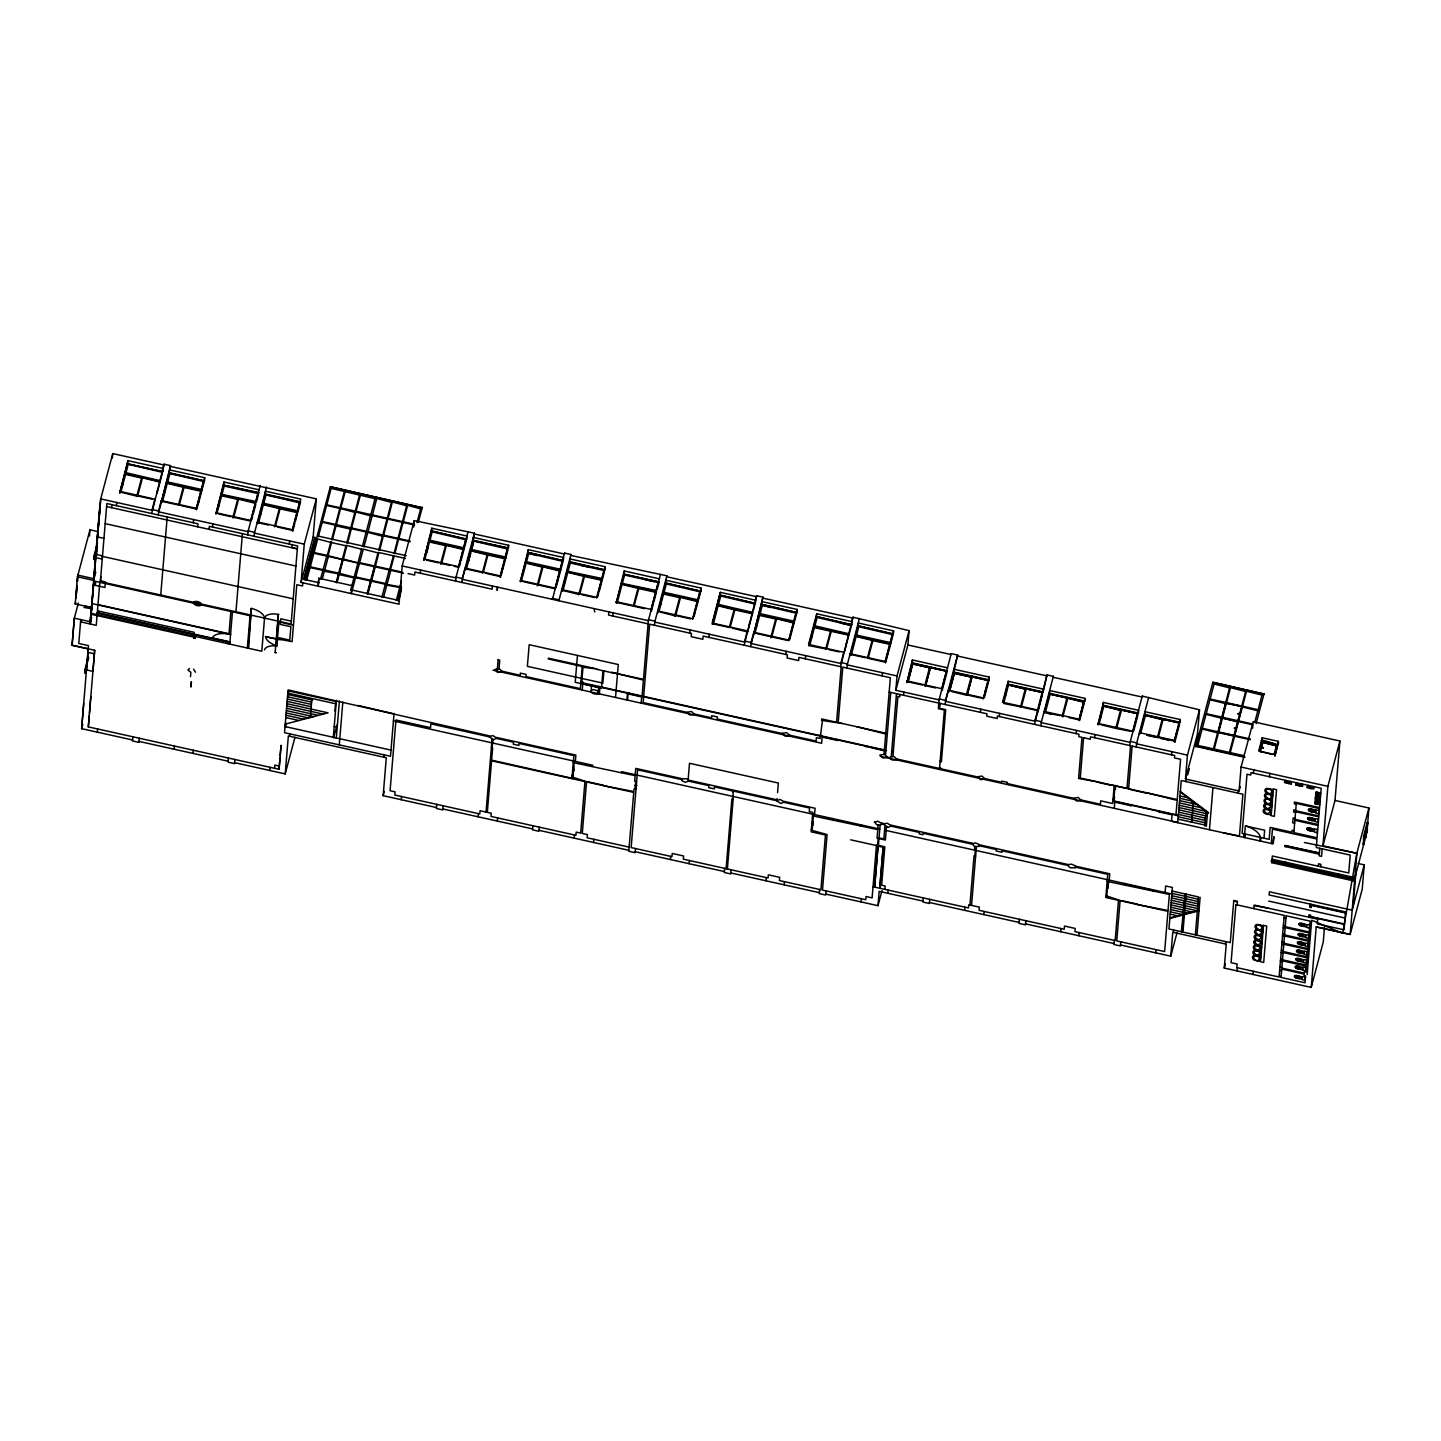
<?xml version="1.0" encoding="UTF-8"?>
<svg xmlns="http://www.w3.org/2000/svg" width="1441" height="1441" viewBox="0 0 1441 1441"><rect width="100%" height="100%" fill="white"/><g stroke="black" fill="none" stroke-linecap="round" stroke-linejoin="round"><path stroke-width="1.5" d="M1365.87 835.312L1365.51 837.095L1366.302 830.791L1366.05 833.655M1365.87 834.087L1366.23 831.295L1365.636 837.725L1367.221 822.577L1367.347 830.718L1354.882 877.587L1272.097 859.196M1366.284 831.097L1365.924 832.52L1366.392 831.115M1365.906 832.34L1366.41 831.241M1365.546 836.627L1365.888 835.456M635.337 789.074L635.805 781.472L635.175 789.038M892.952 755.913L897.887 696.417L899.706 696.832L899.905 694.436M77.904 575.139L77.4 581.389L77.904 575.139L94.025 578.724M80.75 619.612L78.769 643.497L88.441 645.64L81.651 728.66L132.572 739.99M89.45 536.07L89.972 529.82L98.024 531.603M84.046 607.454L91.9 608.804M85.217 606.247L91.377 607.201M86.226 673.109L84.659 672.767L84.929 669.579L88.369 656.628M90.062 623.178L100.348 503.125M95.322 585.334L95.574 582.308L93.773 581.894M97.069 615.595L96.259 625.34L80.57 621.846M97.141 614.641L99.825 582.326M279.986 758.146L279.05 769.296L88.315 726.894L90.837 696.525M97.538 615.703L97.934 610.93L194.175 632.311L193.688 638.147L194.967 638.435L195.057 637.39L91.143 614.28M111.714 507.7L111.966 504.674M97.34 732.154L97.61 728.966M116.451 505.665L116.721 502.477M127.583 463.84L127.853 460.652L163.067 468.469L162.815 471.657L127.583 463.84L162.815 471.657M132.842 736.801L132.5 740.944L138.894 742.367L139.237 738.224M151.683 513.5L164.076 464.2L170.47 465.623L169.209 473.08L202.37 480.465M158.078 514.923L170.47 465.623M163.067 468.469L164.076 464.2M160.726 595.043L167.21 516.941M174.199 749.23L174.469 746.06M193.31 522.759L193.58 519.571M197.705 526.812L197.957 523.785L106.85 503.521L100.366 581.624L291.1 624.025L297.585 545.941L209.323 526.307L209.071 529.333M169.48 469.892L204.712 477.728L204.442 480.916L169.245 472.684L161.428 502.369L161.32 500.585L196.552 508.403L196.678 509.808M190.5 676.676L190.86 672.317L187.888 670.011L189.564 668.498M192.95 753.409L193.202 750.239M212.529 527.028L212.8 523.84M258.894 493.02L223.661 485.185L223.931 481.996L259.146 489.832M212.313 638.237L212.331 637.967A18.085 8.682 14.9 0 1 227.012 633.77L230.164 634.418M228.164 643.767L228.344 641.533L212.331 637.967M228.975 634.076L230.848 611.452L93.845 580.993L90.315 624.007L100.708 498.91L112.758 453.591L164.004 464.993M229.767 644.127L232.451 611.795L250.86 615.901M235.946 611.777L242.43 533.674M228.435 758.074L228.092 762.181L234.505 763.622L234.847 759.497M247.762 534.863L248.086 530.864L254.499 532.287L254.156 536.286M500.621 577.373L500.477 575.968L465.245 568.15L465.353 569.934L473.17 540.249L508.403 548.084L473.134 540.645L474.395 533.188L414.269 520.615L402.201 565.935L399.031 604.193L301.079 582.416L313.147 537.097L316.318 498.856L170.398 466.416M297.927 512.041L300.557 501.882L265.324 494.047L257.507 523.731L257.399 521.93L292.631 529.766L292.757 531.171L294.847 523.353M247.384 648.036L250.122 614.929M248.014 648.18L251.328 608.372L248.591 648.306M300.521 502.279L265.288 494.443L265.558 491.255L300.791 499.09L292.631 529.766M251.328 608.372L253.058 608.841A14.788 7.097 14.9 0 1 264.532 618.117L261.794 651.242L91.215 613.326M264.532 649.891L264.712 649.333A14.788 7.097 14.9 0 1 274.997 645.856L276.906 646.054L278.942 621.323M302.808 582.812L302.556 586.001L296.81 584.722L292.091 641.623L265.558 636.724L279.014 639.714L279.176 637.769L289.767 640.128L290.884 626.745L280.293 624.385L280.743 618.801L291.352 621.161M276.258 645.982L278.311 614.37L275.141 652.539L276.348 652.809L275.159 652.251M269.809 770.485L270.061 767.332M289.389 544.104L289.659 540.915M292.271 544.752L292.037 547.544L297.35 548.715M274.547 768.305L274.817 765.117L279.32 766.108M279.068 769.296L281.049 745.231L280.184 755.606M285.642 727.165L285.984 723.076L285.048 726.57L391.015 750.113M288.254 695.589L288.65 690.96L336.329 701.569L336.131 703.874L288.452 693.265M234.577 762.649L285.21 773.907L288.344 735.973L386.296 757.75L383.162 795.684L436.497 807.554M301.079 582.416L304.249 544.176L316.318 498.856M289.605 736.261L289.803 733.865M310.013 568.078L313.868 553.236L403.534 573.158M304.105 579.606L314.678 539.871L314.877 537.493L313.147 537.097M314.012 553.092L317.668 538.934L330.836 542.428M315.957 540.969L314.678 539.871M318.371 536.7L326.567 505.467L339.788 508.403L335.285 525.695M322.082 522.759L322.298 521.516L335.519 524.452M318.839 578.255L318.173 586.217L318.839 578.255L351.91 585.604L352.18 590.09L398.22 600.321L401.553 587.766M326.711 505.341L331.124 488.391L375.11 498.73M310.409 716.447L311.796 699.804M322.82 570.924L323.054 569.681L310.247 566.835M330.295 486.734L422.321 507.754L330.295 486.734L305.456 580.075M324.423 571.284L338.491 573.842L336.203 582.416M324.603 570.582L328.224 557.001M326.621 556.64L320.586 578.94M327.035 556.73L327.269 555.469L314.048 552.533M327.827 556.91L328.062 555.65L342.436 559.414M331.574 539.636L335.339 525.136L322.118 522.2M331.628 542.609L346.038 545.815M332.367 539.817L340.58 508.583L354.954 512.348M336.077 525.875L350.505 529.081M339.734 508.961L344.273 491.885M340.544 509.141L345.083 492.065M338.437 574.401L342.238 560.117M339.247 574.581L354.054 577.877M339.428 573.878L343.084 559.72M342.634 560.189L336.564 582.65M343.048 560.279L346.885 545.437L361.655 549.291M346.795 543.023L350.541 528.523M347.587 543.203L351.352 528.703L366.158 531.999L362.393 546.499M334.906 711.007L335.411 705.045M333.285 737.558L336.383 700.38M350.685 528.379L354.99 511.789M351.298 529.261L355.801 511.969L370.553 515.824M355.134 511.645L359.493 495.272M355.747 512.528L360.286 495.452M351.91 585.604L351.262 593.566L363.312 549.093L378.064 552.93M339.283 744.871L342.832 702.073M354.234 577.175L339.464 573.32M355.657 578.219L355.891 576.976L370.697 580.273L374.318 566.673M358.034 562.891L343.282 559.036M359.457 563.935L359.692 562.674L374.498 565.971L378.118 552.371M363.997 546.86L367.761 532.359L382.531 536.196M366.104 532.558L370.607 515.266M367.887 532.215L372.21 515.626L387.017 518.904L382.712 535.512M370.751 515.121L375.146 498.172M372.156 516.184L376.749 498.532L391.52 502.387M358.034 705.46L394.023 713.853M370.463 581.516L370.697 580.273M371.274 581.696L375.074 567.412M374.264 567.232L374.498 565.971M374.66 567.322L367.473 593.944M375.254 566.709L378.911 552.551L405.461 558.46M378.821 550.138L382.567 535.638M379.613 550.318L383.378 535.818L397.788 539.024L394.023 553.524M383.504 535.674L387.827 519.084L402.237 522.29L397.734 539.582M386.981 519.462L391.574 501.828M387.953 518.958L392.366 502.008L406.74 505.773M385.269 584.812L389.088 570.528M386.872 585.172L399.733 587.46L396.311 600.303M387.071 584.47L399.914 586.757L401.463 580.939M389.484 570.618L389.718 569.357L375.308 566.151M390.277 570.78L390.511 569.537L401.841 572.041M390.673 570.87L383.504 597.457M393.285 556.316L389.52 570.06M394.077 556.496L390.331 570.222M394.834 553.704L398.581 539.204L409.91 541.726M398.545 539.763L403.03 522.471L414.36 524.992M402.183 522.849L406.776 505.215M402.994 523.029L407.587 505.395L420.736 508.889M384.081 757.264L384.279 754.868M399.679 588.018L399.914 586.757M394.041 713.457L390.493 756.255L284.543 732.694L288.092 689.915L489.76 735.955M413.729 526.992L414.269 520.615M401.264 799.719L401.535 796.531M420.376 573.23L420.646 570.042M431.507 531.405L431.778 528.217L467.01 536.034L466.74 539.222L431.543 530.99L466.74 539.222M436.767 804.366L436.425 808.509L442.819 809.932L443.18 805.789M455.608 581.065L455.932 577.084L462.345 578.507L462.003 582.488M478.142 816.795L478.394 813.607M498.172 659.51L497.109 672.01M486.031 812.058L492.065 739.233M508.367 548.481L508.637 545.292L473.405 537.457M492.174 747.879L492.804 740.314M487.31 812.346L491.579 760.794L584.938 781.544L580.669 833.096L576.184 832.105L575.914 835.294L490.985 816.417L491.255 813.228L480.051 810.725L479.781 813.913L394.816 795.036L395.068 791.848L390.079 790.731L395.951 719.978L430.535 727.669L430.859 723.832L489.274 736.819L492.75 735.54L496.983 738.188L493.47 739.629L489.274 736.819M493.344 739.611L491.993 740.134M499.036 668.678L499.739 660.176L498.136 659.834M497.343 821.082L497.613 817.894M528.072 552.858L528.325 549.669L563.557 557.505L563.305 560.693L528.108 552.461L563.305 560.693M532.846 825.711L532.504 829.854L538.898 831.277L539.258 827.134M712.304 624.421L720.104 595.133L755.3 603.383L756.489 596.7L666.805 576.76L666.895 575.806L570.888 555.451L570.978 554.497L564.566 553.056L564.494 554.028L474.341 533.981M561.918 591.404L561.81 589.603L597.024 597.439L605.202 566.763L569.97 558.928L569.699 562.116L604.932 569.952L569.735 561.72L561.936 590.99M571.951 778.662L573.86 755.624L519.084 743.448L518.922 745.447L513.32 744.204L513.482 742.205L496.875 738.513M572.906 774.772L573.608 766.324M574.076 762.811L572.888 777.167L573.014 773.493M575.337 761.388L575.86 755.102L496.533 737.468M581.786 681.665L582.975 667.327M582.236 690.041L582.903 681.917L580.975 681.485M574.22 838.158L574.473 834.969M594.07 608.588L594.737 611.993M591.693 684.835L591.098 692.022L592.125 692.959A4.107 1.981 14.9 0 0 597.763 693.841L598.465 692.004L597.276 690.905A4.107 1.981 14.9 0 0 591.639 690.005L590.918 691.842M604.932 569.952L605.202 566.763M596.862 668.948L582.164 667.147M588.432 782.319L572.077 776.987L574.13 769.314M598.087 693.571L598.681 686.402M592.701 766.234L592.791 765.279L393.429 720.95M598.717 693.715L599.312 686.546M599.366 693.86L599.96 686.673M600.519 687.771L600.591 686.817M601.239 686.961L601.311 687.951L582.74 683.827M593.584 842.463L593.854 839.274M612.857 616.028L613.127 612.839M611.416 672.461L643.479 679.305L648.432 619.702L654.826 621.125L654.484 625.268M612.083 672.335L643.388 680.098L642.074 696.039M603.653 785.705L633.824 791.595L634.058 788.785L635.985 789.218M657.15 581.552L623.989 574.184L624.241 570.996L659.474 578.832M626.907 699.984L627.501 692.797M621.539 772.628L621.611 771.674L879.767 829.061M627.537 700.11L628.132 692.941M628.78 693.085L628.546 694.004L641.677 696.922L641.155 703.136M629.339 694.184L629.429 693.229M635.229 774.7L635.751 768.413L681.809 778.644M636.94 785.417L634.977 785.309L636.111 785.561M635.481 848.533L635.139 852.676L628.744 851.253L633.752 792.388L586.541 781.905L582.272 833.456L587.388 834.591L587.135 837.779L629.213 847.146M665.616 583.443L665.886 580.255L701.119 588.09L700.848 591.278L665.652 583.029L700.848 591.278M670.443 859.557L670.713 856.368M689.717 633.103L689.987 629.915M688.15 779.653L689.5 763.28L778.374 783.039L777.582 792.568M689.194 863.717L689.446 860.529M708.936 637.372L709.188 634.184M755.552 600.195L720.32 592.359L712.827 622.728M724.679 868.365L724.337 872.507L730.749 873.93L731.091 869.788M744.168 645.208L756.561 595.745L762.973 597.168L753.913 634.076M726.102 868.689L731.884 798.872L733.163 799.161L727.381 868.959M732.55 790.911L733.163 792.262M732.694 799.053L733.325 791.487M733.829 791.181L732.514 791.307M750.563 646.631L762.973 597.168M756.489 596.7L756.561 595.745M766.054 880.811L766.306 877.623M785.795 654.466L786.065 651.278M777.077 798.548L776.987 799.809L688.582 780.157M796.927 612.623L761.731 604.391L796.927 612.623L797.197 609.453L761.965 601.617M784.138 884.828L784.408 881.64M805.339 658.807L805.591 655.619M816.471 616.982L816.723 613.794L851.955 621.611L851.685 624.8L816.489 616.568L851.685 624.8M812.112 828.359L812.652 821.694M813.318 816.002L812.13 830.34L812.256 826.684M814.561 814.579L815.084 808.275L783.85 801.34M822.451 720.554L820.073 738.458L816.381 737.63L816.092 741.052L789.776 735.216M821.892 736.027L820.379 734.712M819.641 889.475L819.299 893.618L825.693 895.041L826.035 890.898M840.553 666.643L852.964 617.18L909.091 630.636L907.902 644.974L895.834 690.293L939.082 699.894L951.222 653.62L957.617 655.043L953.744 672.443L988.976 680.278L989.247 677.09L954.014 669.254M837.023 740.35L837.113 739.395M837.743 739.539L837.833 740.53L822.145 737.053L821.622 743.268L492.984 670.209M831.943 819.407L832.015 818.452M832.592 819.551L832.664 818.596M842.337 723.526L821.568 720.356L821.676 718.933L836.591 722.247L841.184 666.787L798.908 657.384L798.638 660.572L787.11 657.997L787.38 654.808L703.136 636.093L702.884 639.282L691.194 636.688L691.446 633.5L649.657 624.205L643.154 702.614L686.889 712.34L690.041 715.078L694.562 714.394L691.392 711.458L686.889 712.34M846.966 668.066L847.308 663.923L840.896 662.5M851.955 621.611L852.964 617.18M858.097 626.223L858.368 623.034L893.582 630.87L893.33 634.058L858.134 625.826L893.33 634.058M856.909 726.768L885.693 733.973M865.104 746.078L884.288 750.869L884.017 754.309M865.861 746.762L865.933 745.808M860.133 825.675L860.205 824.72M860.763 825.819L860.853 824.864M861.016 901.922L861.268 898.734M882.198 675.901L882.45 672.713M877.839 828.647L878.145 825.117M877.605 845.219L878.181 838.446M878.019 846.137L874.633 887.098L878.055 846.137L883.153 847.272L879.749 888.232L883.153 847.272M885.585 754.886L890.772 692.419M878.416 845.399L878.974 838.626M880.091 825.261L879.046 837.833L883.837 838.896L884.918 826.035M825.783 894.086L877.983 905.687L879.172 891.349L923.051 901.093M895.834 690.293L897.023 675.955L909.091 630.636M891.295 756.291L896.482 693.679M886.467 826.882L885.386 840.049L877.047 838.212L877.767 829.602L812.508 815.822M884.882 889.367L885.152 886.017L881.64 885.242L884.81 846.822L876.488 844.984L872.111 897.887L866.023 896.536L865.753 899.724L822.487 890.106L827.098 834.573L811.319 830.16L813.354 822.487M903.579 695.264L903.849 692.076M887.818 893.276L888.088 890.088M912.765 663.671L907.902 682.187L912.765 663.671L929.553 667.795L912.729 664.067M947.602 667.831L912.387 659.996L912.117 663.184L947.349 671.02L912.153 662.788L906.929 682.71M923.303 897.905L922.961 902.048L929.373 903.489L929.715 899.328M940.09 703.37L939.676 708.324L945.71 709.656L941.387 761.785L940.108 761.496M941.567 689.266L946.395 671.146L930.382 667.579L946.395 671.146M939.532 768.503L944.377 710.017L938.343 708.666L939.154 698.939L945.566 700.362L945.224 704.505M940.811 768.792L939.604 767.477M951.222 653.62L951.132 654.574L907.902 644.974M954.374 673.325L971.18 677.054L954.374 673.325L949.547 691.446M967.181 694.958L972.207 676.135L967.181 694.958L981.195 698.074M980.438 712.34L980.709 709.152M964.677 910.352L964.948 907.164M988.022 680.386L972.009 676.838L988.022 680.386L983.176 698.921M969.937 905.038L974.026 855.738L975.629 856.098M974.8 846.551L974.656 848.173L976.259 848.533M974.837 855.918L975.467 848.353M971.54 905.38L976.386 846.966M999.333 716.537L999.604 713.367M983.897 914.621L984.167 911.433M1043.374 689.122L1008.142 681.287L1007.871 684.475L1043.104 692.31L1046.977 674.91L1053.371 676.333L1053.299 677.288L1142.173 697.048L1142.245 696.093L1199.488 709.801L1197.507 733.703L1185.457 779.023L1239.098 790.947L1240.251 786.624M1008.52 684.943L1025.308 689.086L1008.52 684.943L1003.675 703.478L1020.516 706.81M1026.298 688.564L1021.273 707.387M1034.566 724.373L1046.977 674.91M1019.381 919.268L1019.039 923.411L1025.452 924.834L1025.794 920.691M1037.286 710.953L1042.149 692.419L1026.136 688.87L1042.149 692.419M1040.978 725.796L1041.321 721.653L1034.908 720.23M1050.165 694.202L1066.97 697.948L1050.165 694.202L1045.301 712.737L1060.054 715.601M1062.107 716.465L1066.97 697.948M1067.925 697.822L1062.756 716.952M1076.211 733.631L1076.463 730.443M1060.756 931.715L1061.026 928.526M1083.758 702.073L1067.763 698.128L1083.758 702.073L1078.931 720.212M1085.001 698.381L1084.731 701.569L1049.516 693.733L1049.768 690.545L1085.001 698.381L1079.435 719.293L1044.203 711.458L1044.347 712.845L1049.534 693.337L1084.767 701.155M1094.62 737.72L1094.89 734.532M1078.859 935.731L1079.111 932.543M1103.41 702.469L1103.158 705.658L1138.39 713.493L1138.642 710.305L1103.41 702.469L1097.988 724.787L1103.194 705.261L1138.408 713.079M1103.806 706.126L1120.576 710.269L1103.806 706.126L1098.943 724.661M1098.979 782.193L1078.57 778.464L1081.993 737.36L1078.787 736.639L1078.985 734.244L997.37 716.105L997.172 718.501L986.761 716.177L986.959 713.799L889.169 692.058M1110.993 784.859L1130.843 789.29M1114.127 786.372L1112.704 803.502L1100.69 800.836L1100.42 804.258L1081.236 800.007M1113.641 800.025L1113.857 797.233L1112.938 800.728L1178.378 815.264M1114.92 786.552L1113.731 800.89L1114.668 797.413M1121.566 709.747L1116.559 728.57L1130.609 731.289M1115.334 789.398L1115.658 785.381M1106.778 895.924L1107.967 881.586M1114.271 808.311L1114.776 802.097L1131.383 805.789L1131.293 804.798M1108.039 888.431L1108.705 880.415M1109.228 880.073L1109.75 873.786L1075.418 866.149M1129.852 745.555L1130.194 741.413L1136.589 742.835L1136.247 746.978M1114.343 940.379L1114.001 944.521L1120.414 945.944L1120.756 941.802M1137.435 713.601L1121.422 710.053L1137.435 713.601L1132.608 731.74M1122.161 901.129L1105.986 895.744M1124.214 884.378L1124.286 883.423M1130.573 805.609L1130.663 804.654M1124.845 884.522L1124.935 883.567M1140.606 733.523L1145.433 715.384L1162.221 719.527L1145.433 715.384M1146.063 792.658L1177.153 800.385L1175.964 814.741M1137.381 904.516L1168.039 910.514L1169.372 894.429L1107.174 881.406M1163.193 719.005L1158.186 737.828M1158.834 810.923L1158.6 811.841L1172.055 814.831L1171.515 821.298L1272.871 843.832L1273.88 836.591L1273.376 842.715L1271.376 842.264L1272.457 829.115L1316.984 839.022L1316.281 847.542L1350.217 855.089L1348.74 872.976L1272.349 856.008L1271.809 862.691L1354.594 881.099M1152.386 890.646L1152.476 889.691M1159.393 812.022L1159.483 811.067M1153.034 890.79L1153.106 889.836M1171.479 754.814L1171.749 751.626M1155.718 952.825L1155.988 949.637M1179.062 722.86L1163.049 719.311L1179.062 722.86L1174.199 741.394L1180.287 719.545L1145.055 711.728L1144.784 714.916L1180.017 722.734L1180.287 719.545M1165.121 892.501L1165.661 885.963L1172.38 887.458L1168.939 928.977L1230.272 942.612L1233.766 900.499L1237.459 901.327L1237.153 904.912M1177.765 822.685L1181.26 780.518L1242.899 794.225L1239.404 836.374M1120.486 944.99L1170.776 956.176L1172.758 932.255L1226.237 944.161L1224.256 968.064L1311.202 987.391L1323.252 942.072L1324.567 926.383M1185.457 779.023L1187.438 755.12L1199.488 709.801M1173.478 932.417L1173.676 930.039M1185.979 781.58L1186.177 779.185M1195.742 746.816L1212.836 682.277L1264.045 694.058L1212.836 682.277M1181.35 931.733L1185.132 893.564L1186.105 894.159L1182.953 932.093M1182.16 931.913L1185.295 893.996M1197.705 745.772L1202.1 729.002L1217.681 732.875M1198.516 736.351L1198.714 733.973L1197.507 733.703M1191.653 822.109L1193.238 802.889M1202.244 728.696L1205.991 714.358L1221.572 718.23M1206.153 714.052L1209.9 699.714L1225.462 703.586M1210.044 699.407L1214.061 684.025L1229.641 687.897M1195.364 934.849L1198.516 896.932L1172.091 891.042M1196.967 935.209L1200.119 897.275M1207.522 812.49L1206.387 826.197L1204.784 825.837L1205.991 811.337L1179.206 805.231M1213.322 749.248L1217.717 732.46M1214.115 749.428L1218.51 732.64L1250.14 739.683M1209.467 829.728L1212.962 787.579M1217.861 732.172L1221.608 717.834M1218.113 732.532L1225.913 702.974L1242.07 706.558L1226.309 703.37L1222.562 717.708M1218.672 732.352L1222.4 717.996L1237.585 721.779M1221.752 717.528L1225.498 703.19M1221.986 718.014L1238.143 721.599M1225.661 702.884L1229.677 687.501M1226.453 703.064L1230.47 687.681L1245.654 691.464M1229.335 752.814L1233.694 736.423M1230.128 752.995L1234.487 736.603M1223.877 832.934L1239.278 835.942M1233.874 735.721L1237.621 721.383M1234.271 736.117L1242.07 706.558M1234.685 735.901L1238.413 721.563L1252.085 724.607M1235.946 728.876L1234.144 728.065L1235.712 728.822M1237.927 714.088L1239.872 713.817M1237.765 721.094L1241.476 707.135M1238.576 721.257L1242.322 706.919L1257.903 710.791M1241.674 706.45L1245.69 691.05M1242.466 706.63L1246.483 691.23L1262.064 695.102M1225.516 943.999L1225.715 941.603M1238.179 793.18L1238.377 790.785M1239.098 790.947L1241.079 767.044L1253.148 721.725L1339.932 741.016L1334.996 800.457L1322.946 845.777L1356.9 853.324L1350.163 934.452L1316.209 926.905L1311.256 987.409M1243.727 837.347L1244.033 833.763M1252.607 728.245L1252.968 723.886M1244.376 837.491L1245.33 825.927L1264.658 830.232L1263.991 838.194M1244.934 837.617L1245.24 834.033M1258.083 710.089L1262.1 694.706M1237.062 970.91L1237.333 967.722M1253.454 773.205L1253.724 769.854M1278.041 744.295L1274.889 756.147L1278.275 741.34L1262.262 737.774L1261.992 741.124L1275.915 744.222C1239.548 732.01 1282.778 752.04 1278.185 741.322M1253.958 908.641L1254.264 905.056L1317.668 919.16L1317.29 923.897L1344.021 929.841L1345.516 911.955L1269.125 894.969L1269.395 891.781L1352.18 910.19L1364.231 864.87L1358.106 863.501M1259.902 840.932L1260.209 837.347A18.103 8.7 14.9 0 0 1245.889 826.053M1260.551 841.076L1260.839 837.491M1253.076 974.458L1253.346 971.288M1269.467 776.753L1269.737 773.421M1272.079 843.651L1272.169 842.445M1271.809 862.691L1271.322 860.601L1354.756 879.154M1268.044 908.118L1254.21 905.65M1285.12 845.615L1319.416 852.946M1285.696 846.678L1285.786 845.471M1284.904 864.024L1285.066 862.078M1285.732 863.807L1285.858 862.258M1320.046 802.097L1318.353 801.376A4.935 2.378 14.9 0 0 1315.849 800.692A6.034 2.9 14.9 0 0 1315.165 800.62L1314.894 803.844A6.034 2.9 14.9 0 0 1315.561 804.06A4.935 2.378 14.9 0 0 1318.083 804.492L1319.848 804.546M1317.794 797.467L1315.093 797.81L1315.255 799.647A6.034 2.9 14.9 0 0 1315.921 799.881A4.935 2.378 14.9 0 0 1318.443 800.313L1320.19 800.367M1315.597 797.666L1315.507 796.441A6.034 2.9 14.9 0 1 1316.191 796.513A4.935 2.378 14.9 0 1 1318.695 797.197L1320.388 797.9M1320.767 793.451L1319.055 792.73A4.935 2.378 14.9 0 0 1316.57 792.046A6.034 2.9 14.9 0 0 1315.885 791.974L1315.615 795.198A6.034 2.9 14.9 0 0 1316.281 795.414A4.935 2.378 14.9 0 0 1318.803 795.864L1320.55 795.918M1308.86 917.197L1309.076 914.765L1310.68 915.125L1310.463 917.557M1309.959 904.047L1309.689 907.2L1311.292 907.56L1311.562 904.408M1318.317 866.221L1318.515 863.789L1320.911 864.33L1320.713 866.761M1319.794 848.335L1319.181 855.828L1321.577 856.35L1322.208 848.857M1322.946 845.777L1327.882 786.336L1339.932 741.016M1324.009 872.309L1324.477 874.417M1337.59 875.732L1337.752 873.786M1338.419 875.516L1338.545 873.966M1353.099 906.695L1355.801 874.111M1368.013 822.757L1364.303 836.699L1363.636 844.66L1363.51 836.519L1367.221 822.577M1366.284 833.276L1365.852 835.204L1366.374 829.512M1366.392 829.692L1366.212 831.403M1366.374 831.565L1366.662 828.773L1365.996 831.169M1364.231 864.87L1362.231 889.133L1350.163 934.452L1316.263 926.905M1366.933 832.268L1368.95 808.005L1334.996 800.457M91.63 617.595L90.062 623.467L91.395 607.508L75.202 603.905L77.454 576.814L89.972 529.82M77.454 576.814L93.593 580.399L95.34 559.324L93.773 558.982L94.043 555.794L97.466 542.969M94.043 555.794L95.61 556.136L99.897 504.818M81.615 728.66L83.722 703.352M86.514 669.921L88.261 648.864L72.104 645.262L74.32 618.171L78.354 603.077M88.315 726.894L89.252 715.709M89.45 713.205L94.674 650.269L72.05 645.244L74.338 618.189L90.495 621.773L91.846 605.814L91.395 607.508M92.945 671.074L94.692 650.287M100.492 580.147L100.78 576.598M112.38 458.04L112.758 453.591M122.377 485.455L122.917 483.185M124.989 473.585L160.221 481.42L154.079 480.051M125.601 474.467L141.614 478.034M125.961 473.062L128.231 464.308L161.824 472.18M136.787 496.154L120.81 492.192M137.597 496.334L142.443 477.8L159.231 481.942M141.794 477.331L136.643 496.461M157.087 493.146L162.329 473.224M159.591 480.555L125.997 472.666M162.419 501.846L167.264 483.311L183.241 487.274M164.004 494.713L164.544 492.444M166.616 482.843L201.848 490.679M167.606 482.321L169.858 473.567L203.451 481.438M183.439 486.59L178.45 505.016L162.437 501.45M184.052 487.454L200.857 491.201M196.03 509.321L200.893 490.805M198.732 502.387L204.478 480.519M201.236 489.814L203.487 481.042M218.149 506.746L218.69 504.476M218.456 506.818L218.996 504.53M221.067 494.947L256.318 502.387L258.407 494.569M221.68 495.83L237.693 499.379M223.661 485.185L258.93 492.624M224.274 486.067L257.903 493.543M233.676 517.697L238.522 499.162L255.309 503.305M237.873 498.694L232.721 517.805M255.669 501.9L257.939 493.146M258.479 523.209L263.343 504.674L279.32 508.637M259.812 515.608L260.623 513.789L260.119 515.68M262.694 504.206L297.963 511.645M263.685 503.684L265.937 494.911L299.53 502.801M274.492 526.776L279.518 507.934M280.13 508.817L296.936 512.564M292.109 530.684L296.972 512.167M297.314 511.159L299.566 502.405M336.293 738.224L339.41 701.047M426.302 553.02L426.842 550.75M428.914 541.15L464.146 548.985L458.004 547.616M429.526 542.032L445.539 545.599M429.904 540.627L432.156 531.873L465.749 539.745M441.522 563.899L446.368 545.364L463.155 549.507M445.719 544.896L440.568 564.025M461.03 560.711L466.254 540.789M463.534 548.12L465.785 539.348M466.344 569.411L471.189 550.876L487.166 554.839M468.469 560.009L467.965 561.882M470.541 550.408L505.773 558.243M507.376 549.003L473.783 541.132L471.531 549.886L473.206 543.617M482.357 572.978L487.364 554.155M487.977 555.019L504.782 558.766M492.408 586.001L492.138 589.189L414.9 572.023L414.666 575.049L408.091 573.59M499.973 576.886L504.818 558.369M502.657 569.952L507.88 550.03M505.161 557.379L507.412 548.607M521.264 581.624L526.127 563.089L542.104 567.052M523.101 572.149L522.561 574.419L523.407 572.203M525.479 562.62L560.693 570.456M526.451 562.098L528.721 553.326L562.314 561.215M528.721 553.326L537.097 555.596M537.097 585.875L542.284 566.367M538.069 585.37L542.933 566.835L559.72 570.978M560.081 569.573L562.35 560.819M562.891 590.882L567.754 572.347L583.731 576.31M564.728 581.389L564.188 583.677L565.034 581.462M567.106 571.879L602.338 579.714M570.312 562.981L603.941 570.474M578.904 594.431L562.927 590.486M577.463 655.457L575.211 682.277L601.509 688.132L602.968 670.713M583.911 575.607L578.76 594.737M584.542 576.49L601.347 580.237M599.222 591.422L604.445 571.501M601.726 578.832L603.977 570.078M603.905 670.912L602.878 683.124L527.37 666.336L529.189 644.703L618.279 664.535L615.523 697.444M608.841 611.885L608.57 615.073L648.09 623.845M617.18 602.95L622.044 584.416L638.021 588.378M618.513 595.349L619.324 593.53L618.819 595.421M621.395 583.947L656.646 591.386M623.989 574.184L659.221 582.02M624.601 575.049L658.231 582.542M638.201 587.676L633.229 606.103L617.216 602.554M638.813 588.558L655.637 592.305M650.81 610.426L655.673 591.891M655.997 590.9L658.267 582.146M660.104 605.004L660.915 603.185M663.022 593.206L698.291 600.627M663.635 594.07L679.648 597.637M664.013 592.683L666.264 583.911L699.858 591.801M674.82 615.757L660.843 612.245M675.631 615.937L680.476 597.421L697.264 601.545M679.828 596.934L674.676 616.064M695.012 610.768L694.85 612.317M695.138 612.749L694.13 616.262M697.642 600.158L699.894 591.386M713.259 624.295L718.122 605.778L734.099 609.741M714.862 617.18L715.06 615.217M717.474 605.292L752.688 613.145M718.447 604.788L720.716 596.016L754.309 603.887M720.104 595.133L753.229 602.914M734.28 609.039L729.308 627.465L713.295 623.899M734.892 609.921L751.716 613.65M746.888 631.788L732.208 628.114M752.076 612.263L718.483 604.391M756.489 626.421L757.029 624.151M759.101 614.55L794.333 622.386M759.713 615.433L775.726 619M760.091 614.028L762.343 605.274L795.936 613.145M762.343 605.274L770.719 607.544M770.719 637.823L775.906 618.297M771.71 637.3L776.555 618.765L793.343 622.908M793.721 621.521L795.972 612.749M810.959 638.543L811.481 636.256M813.859 626.727L849.091 634.562M814.489 627.61L830.502 631.176M814.849 626.205L817.119 617.45L850.712 625.322M825.675 649.297L830.682 630.474M831.295 631.338L848.101 635.085M848.479 633.698L814.885 625.808M851.289 654.989L856.152 636.454L872.129 640.416M853.126 645.514L852.586 647.784L853.432 645.586M855.504 635.985L890.736 643.821M856.494 635.463L858.746 626.709L892.339 634.58M872.309 639.732L867.338 658.159M872.922 640.597L889.745 644.343M886.99 655.439L887.782 653.62M890.106 642.956L892.375 634.184M1272.079 754.454L1260.443 751.445M1260.785 747.501L1263.307 748.059L1260.929 746.69M1262.856 742.385L1276.438 745.808L1262.856 742.385L1260.407 751.842M1274.06 754.472L1276.456 745.411M1300.052 960.408L1298.503 959.724L1299.872 960.517M1312.589 810.472L1310.968 810.346L1312.499 810.346M1303.168 925.266L1301.583 924.672L1302.988 925.356M1311.004 829.44L1309.383 829.314L1310.932 829.314M1311.868 819.082L1310.247 818.956L1311.778 818.938M1305.096 943.387L1305.006 945.89L1307.744 946.737L1308.05 943.225L1305.096 943.387A10.015 4.809 14.9 0 0 1300.953 942.054L1300.16 941.874A2.792 1.351 14.9 0 0 1297.332 942.63A2.792 1.351 14.9 0 0 1299.926 944.594L1300.737 944.774A10.015 4.809 14.9 0 0 1304.934 945.296M1305.78 935.101L1305.708 937.587L1308.428 938.451L1308.734 934.939L1305.78 935.101A10.015 4.809 14.9 0 0 1301.655 933.768L1300.845 933.588A2.792 1.351 14.9 0 0 1298.017 934.344A2.792 1.351 14.9 0 0 1300.629 936.308L1301.421 936.488A10.015 4.809 14.9 0 0 1305.618 937.01M1306.627 924.816L1306.555 927.32L1309.293 928.166L1309.581 924.654L1306.627 924.816A10.015 4.809 14.9 0 0 1302.502 923.483L1301.709 923.321A2.792 1.351 14.9 0 0 1298.863 924.059A2.792 1.351 14.9 0 0 1301.475 926.023L1302.268 926.203A10.015 4.809 14.9 0 0 1306.465 926.725M1307.167 974.512L1311.688 920.223L1342.688 933.318L1356.828 853.288L1368.95 808.005M1271.43 797.071C1269.647 802.691 1260.425 792.478 1269.737 794.603A4.503 2.161 14.9 0 1 1271.322 796.963M1271.845 791.92C1269.971 797.557 1260.893 787.272 1270.169 789.434A4.503 2.161 14.9 0 1 1271.755 791.811M1261.992 927.932C1259.776 933.822 1251.184 923.285 1260.299 925.536M1259.434 958.805C1257.471 964.713 1248.518 954.176 1257.741 956.41A4.503 2.161 14.9 0 1 1259.326 958.769M1365.942 833.348L1366.356 832.34M75.202 603.905L75.653 602.23M93.773 558.982L97.195 546.157M95.61 556.136L97.087 550.75M95.34 559.324L96.907 553.452M93.593 580.399L95.754 572.239M127.619 463.426L119.819 492.714L127.853 460.652M119.783 493.11L127.06 465.785M120.774 492.588L125.637 474.071M84.659 672.767L88.676 657.654M81.651 728.66L82.803 724.337M156.799 492.714L157.303 490.841M161.32 500.585L158.348 511.735L248.014 531.675L260.155 485.545M161.986 500.279L168.687 475.026M179.26 505.197L184.088 487.058M196.552 508.403L204.712 477.728M197.201 507.844L198.768 501.99M223.697 484.788L215.898 514.077L223.931 481.996M216.889 513.554L221.716 495.416M224.31 485.671L222.04 494.425L255.705 501.504M255.345 502.909L250.518 521.03L233.694 517.283M252.877 514.077L253.382 512.185M251.653 519.949L252.679 516.058M253.202 514.095L255.814 504.332M266.549 486.968L254.427 533.098L304.249 544.176M275.339 526.541L280.166 508.421M295.369 521.408L297.44 513.59M314.877 537.493L303.745 579.318L319.109 582.74M306.645 580.381L310.067 567.52L322.874 570.366M288.65 690.96L287.714 694.454L312.553 700.074M327.071 556.172L330.872 541.87M327.882 556.352L331.682 542.05M322.19 579.3L324.477 570.726M285.21 773.907L294.973 737.234M342.472 558.856L346.092 545.256M337.014 582.578L339.283 574.022M350.685 590.162L361.709 548.733M367.095 593.818L370.517 580.957L355.693 577.679M367.887 593.998L371.31 581.137L385.323 584.253L381.901 597.096M333.664 737.684L337.05 725.003M416.971 522.669L420.79 508.331M397.5 600.627L401.391 585.983M418.358 522.236L422.357 507.196M398.563 600.861L401.337 590.396M431.543 530.99L423.744 560.279L431.778 528.217M424.735 559.756L429.562 541.636M426.842 552.101L428.463 546.049M383.162 795.684L384.297 791.379M463.191 549.111L458.364 567.232L454.167 566.295M468.001 531.765L455.878 577.877L402.201 565.935M460.742 560.279L461.228 558.406M459.499 566.169L460.544 562.26M462.345 578.507L474.395 533.188M465.245 568.15L462.273 579.3L648.342 620.657L660.482 574.383M468.487 561.36L470.631 553.29M483.185 572.761L488.013 554.623M500.477 575.968L508.637 545.292M502.369 569.537L502.873 567.646M501.126 575.409L502.17 571.519M528.108 552.461L520.309 581.75L528.325 549.669M559.738 570.582L554.929 588.703L538.105 584.956M564.566 553.056L552.425 599.348L552.515 598.375L558.91 599.816L558.838 600.753L570.978 554.497M557.289 581.75L557.793 579.858M556.064 587.622L562.819 562.242M570.348 562.584L568.096 571.356L601.744 578.435M579.75 594.214L584.56 576.094M596.556 597.961L601.383 579.84M598.934 591.008L599.42 589.117M597.691 596.88L598.736 592.971M624.025 573.788L616.226 603.058L624.241 570.996M624.637 574.653L622.368 583.425L656.033 590.504M572.131 776.393L573.068 772.898M638.849 588.162L634.022 606.283L644.541 608.624M653.205 603.077L653.71 601.185M653.53 603.095L651.458 610.894L651.314 609.507L616.082 601.672M654.052 601.149L656.123 593.332M657.168 589.423L659.239 581.624M666.895 575.806L654.754 622.08L744.421 642.02L747.393 630.87L712.16 623.034L720.32 592.359M657.835 612.731L665.652 583.029M660.41 605.076L660.951 602.788M658.807 612.191L663.671 593.674M692.473 619.288L697.3 601.149M701.119 588.09L692.941 618.765L657.726 610.93L657.853 612.335M695.679 610.39L700.884 590.882M730.101 627.646L734.928 609.525M749.284 624.421L749.788 622.548M752.724 612.731L747.537 632.257L747.393 630.87M753.247 610.786L755.318 602.986M797.197 609.453L789.02 640.128L753.805 632.293L750.833 643.443L840.824 663.454L843.796 652.305L808.563 644.469L816.723 613.794M761.731 604.391L753.931 633.68L753.805 632.293M754.886 633.554L759.749 615.037M793.379 622.512L788.551 640.633L771.746 636.904M789.686 639.57L796.963 612.227M808.707 645.856L816.489 616.568M811.265 638.597L811.787 636.328M814.507 627.213L809.662 645.73L825.711 648.9M826.504 649.08L831.331 630.942M845.687 645.856L846.191 643.983M844.444 651.746L851.721 624.403M859.376 618.603L847.236 664.877L897.023 675.955M858.134 625.826L850.298 655.511L850.19 653.728L885.422 661.545L893.582 630.87M872.958 640.2L868.13 658.339L884.954 662.067L889.781 643.947M885.567 662.95L893.366 633.662M906.947 682.313L912.387 659.996M924.726 685.934L929.571 667.399M925.518 686.096L930.562 666.877L925.554 685.7L935.569 687.933M877.983 905.687L882 890.592M942.144 690.545L947.385 670.623M945.566 700.362L957.617 655.043M989.247 677.09L983.681 698.002L948.448 690.167L945.476 701.335L1034.836 721.184L1037.808 710.035L1002.576 702.199L1008.142 681.287M948.556 691.968L953.78 672.046L989.012 679.882L984.365 697.624M949.583 691.05L954.392 672.911M971.216 676.658L966.353 695.174L951.672 691.518M1003.26 701.821L1007.907 684.079L1043.14 691.914M1020.48 707.207L1025.344 688.69M1037.916 711.836L1042.563 694.076M1053.371 676.333L1041.231 722.607L1130.104 742.367L1142.245 696.093M1083.776 701.677L1078.967 719.816L1068.952 717.582M1079.579 720.68L1084.19 703.334M1120.612 709.873L1115.766 728.389L1101.086 724.733M1133.761 730.839L1137.832 715.258M1148.657 697.516L1136.517 743.79L1187.438 755.12M1157.393 737.648L1162.257 719.131M1174.829 742.259L1179.477 724.517M1187.69 774.898L1189.347 768.629M1244.88 757.336L1195.76 746.42L1198.714 733.973M1170.776 956.176L1177.081 932.435M1238.035 713.421L1239.8 714.106M1254.751 722.337L1257.939 710.395M1256.12 723.598L1264.081 693.661M1262.262 737.774L1258.75 751.031L1274.763 754.58M1259.398 750.599L1262.028 740.728M1224.256 968.064L1225.408 963.741M1362.844 844.48L1364.429 838.518M1366.248 833.709L1366.086 832.97M1365.906 834.609L1366.23 833.546M776.609 800.692L780.806 803.502L784.318 802.061L780.067 799.413L776.609 800.692L714.502 786.894L714.34 788.893L708.738 787.633L708.9 785.651L688.924 781.202M874.345 822.433L877.803 821.154L882.054 823.784L880.451 825.261L876.56 824.666L874.615 821.658M883.909 824.558L888.124 827.368L891.637 825.909L887.368 823.279L881.946 824.108M972.189 843.345L974.134 846.353L979.304 846.425L978.925 844.372L975.377 842.841L971.918 844.12L923.177 833.276L923.069 834.717L919.214 833.871L919.34 832.43L891.511 826.251M195.508 672.208L193.562 669.128M1186.105 894.159L1184.52 893.924M1316.984 801.772L1315.471 802.115M1284.652 782.625L1291.118 784.066M1295.945 785.129L1299.422 785.813M1307.221 787.633L1310.716 788.587M1285.606 780.356L1284.886 781.058A4.935 2.378 14.9 0 0 1284.525 782.247M1296.9 782.859L1296.161 783.562A4.935 2.378 14.9 0 0 1295.819 784.769M1308.194 785.363L1307.455 786.084A4.935 2.378 14.9 0 0 1307.095 787.272M1299.926 785.597L1301.331 785.309M1311.202 788.101L1312.607 787.831M1300.755 785.309L1299.512 786.084L1301.943 786.282M1312.049 787.813L1310.788 788.587L1313.237 788.803A2.918 1.405 14.9 0 0 1310.608 786.678A2.918 1.405 14.9 0 0 1307.653 787.344M1068.429 864.6L1067.907 865.645L1070.231 867.77L1075.526 867.842L1075.166 865.735L1071.528 864.168L1068.429 864.6L979.178 844.75M285.246 724.139L328.026 712.827L286.939 703.694M1169.858 917.917L1199.164 910.172M1169.822 918.475L1199.128 910.73M1290.037 782.805L1288.29 783.562M1316.065 793.469L1318.173 793M1302.106 935.641L1300.737 934.939L1302.268 934.939M1301.331 943.927L1300.052 943.243L1301.583 943.225M1300.448 952.213L1299.152 951.528L1300.683 951.51M1299.116 968.19L1297.837 967.505L1299.368 967.487M1298.413 977.61L1297.08 976.818L1298.593 976.908M278.87 614.496L277.104 614.19A14.788 7.097 14.9 0 0 264.532 618.117M1317.993 795.198L1316.029 793.829M1317.578 799.647L1315.633 798.278M1317.128 803.808L1315.435 802.529M1304.411 842.517L1356.828 853.288M762.883 598.123L852.892 618.135M1210.08 699.011L1225.697 702.487M1226.489 702.668L1241.71 706.054M1242.502 706.216L1258.119 709.692M326.765 504.782L339.968 507.718M340.76 507.898L355.188 511.087M355.981 511.267L370.787 514.563M372.39 514.923L387.215 518.22M388.007 518.4L402.417 521.588M403.228 521.768L414.54 524.29M840.193 622.98L848.605 624.854M580.831 565.322L589.225 567.196M645.622 579.732L654.016 581.606M957.545 656.015L1046.887 675.865M167.642 481.924L201.272 489.4M263.721 503.287L297.35 510.762M429.922 540.231L463.552 547.724M471.567 549.489L505.197 556.965M526.487 561.702L560.117 569.177M664.049 592.287L697.66 599.762M760.128 613.632L793.739 621.125M856.512 635.067L890.142 642.542M1206.189 713.655L1221.788 717.132M1222.598 717.312L1237.801 720.68M1238.612 720.86L1252.265 723.904M554.569 569.087L558.658 570.006M692.112 599.672L698.255 601.041M788.191 621.035L792.28 621.936M336.311 524.632L350.721 527.82M351.532 528L366.338 531.297M367.941 531.657L382.748 534.953M383.558 535.133L397.968 538.322M398.761 538.502L410.091 541.023M1180.053 722.337L1144.82 714.52L1139.633 734.027L1139.489 732.64L1174.721 740.476L1174.847 741.863M1202.28 728.299L1217.897 731.776M1218.69 731.956L1233.91 735.324M1234.703 735.504L1250.32 738.981M1218.149 732.136L1234.307 735.721M119.675 491.327L154.907 499.162L151.935 510.312L100.708 498.91L96.097 554.461L102.509 555.884M215.754 512.69L250.986 520.507M423.618 558.892L458.832 566.727M520.165 580.345L555.397 588.18M318.407 536.142L331.628 539.078M332.421 539.258L346.831 542.464M347.641 542.645L362.448 545.941M364.051 546.301L378.857 549.579M379.667 549.76L394.077 552.966M394.87 553.146L406.2 555.668M426.734 560.207L438.748 562.873M441.558 563.503L449.952 565.376M466.38 569.015L482.375 572.581M485.293 573.212L499.991 576.49M523.299 581.66L535.313 584.344M581.84 594.683L594.449 597.493M675.667 615.541L690.365 618.819M756.921 633.608L768.936 636.274M828.611 649.549L839.112 651.872M851.325 654.592L865.339 657.708M137.616 495.938L152.332 499.198M181.35 505.647L196.066 508.925M218.888 514.005L230.902 516.671M258.515 522.813L268.53 525.028M277.429 527.01L292.145 530.288M1260.821 747.104L1263.415 747.645M944.107 680.656L943.657 682.313M951.312 682.241L950.862 683.917M985.734 689.897L985.284 691.554M1135.13 723.112L1134.697 724.769M1176.775 732.37L1176.324 734.027M744.511 641.065L750.905 642.488M152.007 509.52L158.42 510.943M1197.741 745.375L1213.358 748.852M1214.151 749.032L1229.371 752.418M1230.164 752.598L1243.835 755.624M906.821 680.909L942.036 688.744L942.18 690.149M1097.844 723.382L1133.076 731.217M907.938 681.791L922.654 685.069M1023.308 707.441L1037.322 710.557M1146.91 734.91L1157.429 737.252M1160.221 737.882L1174.235 740.998M1195.562 745.826L1244.664 756.741M1047.409 713.205L1051.606 714.142M1146.892 735.306L1155.286 737.18M1160.185 738.278L1168.201 740.062M106.598 506.566L297.332 548.967M1241.079 767.044L1327.882 786.336M324.657 570.024L338.671 573.14M371.49 580.435L385.504 583.551M105.175 523.641L295.909 566.043M97.556 536.935L103.95 538.358M1296.216 804.204L1294.306 803.79L1294.45 802.025L1319.578 807.626L1321.199 788.263L1250.986 772.646L1250.788 775.042L1247.005 774.195L1242.106 833.33L1269.179 839.346L1270.169 827.386L1291.947 832.232L1292.091 830.322L1294.018 830.755M1295.729 810.184L1293.802 809.77L1293.622 811.985L1295.531 812.418M1367.347 830.718L1366.464 830.7M1295.045 818.398L1293.117 817.966L1292.721 822.757L1294.648 823.171M1365.582 836.23L1365.762 837.113M293.189 598.826L102.455 556.406L102.239 559.072L95.827 557.649M1179.981 795.99L1187.888 797.738M1179.783 798.296L1192.337 801.088M548.337 658.159L595.259 668.588M885.765 733.181L838.194 722.589L842.787 667.129L890.358 677.702L884.378 749.914L582.83 682.872M596.826 669.345L612.047 672.731M548.282 658.969L582.218 666.499L580.381 688.654L525.947 676.55L526.127 674.406L520.363 673.127L520.183 675.271L502.441 671.326M1098.943 782.589L1110.957 785.273M1130.807 789.686L1146.027 793.054M1179.585 800.602L1196.787 804.42M1179.404 802.907L1201.254 807.771M1179.008 807.536L1205.811 813.499M1178.828 809.842L1205.631 815.804M1178.63 812.166L1205.433 818.11M940.144 761.1L941.423 761.388M1178.432 814.471L1205.234 820.433M891.691 751.536L893.276 751.896M601.383 687.411L885.945 750.671M891.655 751.932L893.258 752.292M1112.902 801.124L1178.342 815.66M1178.252 816.777L1205.054 822.739M1178.054 819.1L1204.856 825.045M100.438 580.795L105.391 581.894L104.941 587.478L93.521 584.938M939.586 767.873L940.865 768.161M278.275 621.629L293.442 625.358M694.49 714.034L711.638 717.834L711.818 715.691L717.42 716.934L717.24 719.077L782.175 733.523M887.512 756.939L892.627 760.128L897.149 759.425L893.996 756.507L889.493 757.372M897.095 759.065L977.484 776.933M985.086 778.626L1001.657 782.319L1001.765 781.112L1007.367 782.355L1007.259 783.562L1073.635 798.314L1076.769 801.052L1081.29 800.367L1078.138 797.431L1073.635 798.314M1319.398 853.234L1284.958 845.579L1284.886 846.497L1319.308 854.153M880.253 756.291L1177.783 822.433M279.068 639.12L280.995 639.552M1271.286 860.998L1354.72 879.55M97.97 604.626L230.596 634.112M91.954 603.581L230.56 634.508M97.304 612.605L229.93 642.074M97.286 613.001L229.912 642.47M193.742 637.552L195.021 637.841M193.724 637.877L195.003 638.147M1309.905 904.642L1345.462 912.549M1309.869 905.038L1345.426 912.946M1268.62 901.075L1344.993 918.043M1308.95 916.152L1344.507 924.059M1308.914 916.566L1344.471 924.456M1233.712 901.093L1237.405 901.922M881.604 823.063L884.414 823.694M891.168 825.189L972.423 843.255M681.323 779.509L637.588 769.8L631.14 847.578L671.974 856.638L672.245 853.45L683.61 855.99L683.34 859.178L768.053 878.001L768.323 874.813L779.689 877.353L779.419 880.541L820.902 889.745L825.441 835.005L811.175 831.835L812.796 812.4L809.266 811.607L809.572 808.023L784.21 802.385M979.52 845.813L996.343 849.542L996.235 850.983L1001.999 852.261L1002.107 850.82L1067.961 865.465M1075.761 867.194L1107.751 874.309L1105.841 897.509L1118.486 900.319L1115.154 940.559L1074.95 931.625L1075.202 928.436L1064.485 926.041L1064.215 929.229L979.069 910.316L979.34 907.128L968.766 904.768L968.496 907.956L873.03 886.737M1284.021 917.881L1285.948 918.313M87.973 652.395L94.385 653.818M287.516 696.76L311.598 702.109M1171.893 893.366L1198.318 899.238M884.576 830.142L1171.839 893.996M1124.232 883.981L1153.07 890.394M287.335 699.065L311.4 704.415M573.266 762.631L635.139 775.654L634.688 781.22L636.598 781.652M1171.713 895.672L1198.137 901.544M287.137 701.389L311.22 706.738M1171.515 897.977L1197.939 903.849M491.363 747.699L492.642 747.987L491.633 760.146L571.987 778.248M1171.317 900.301L1197.741 906.173M1283.391 925.446L1285.318 925.879M286.759 706L323.18 714.106M1171.137 902.606L1197.561 908.478M1283.21 927.77L1285.12 928.184M286.561 708.306L318.353 715.384M1170.939 904.912L1197.363 910.784M286.381 710.629L313.526 716.663M1170.74 907.236L1192.211 912.009M1282.706 933.732L1284.633 934.164M286.183 712.935L308.68 717.942M1170.56 909.541L1187.384 913.288M84.929 669.579L92.926 671.362M850.694 839.815L876.452 845.543M588.468 781.923L603.689 785.309M1282.508 936.056L1284.435 936.47M1122.197 900.733L1137.417 904.119M285.984 715.24L303.853 719.221M1170.362 911.847L1182.557 914.567M334.222 726.372L337.23 727.039M285.804 717.564L299.007 720.5M1170.182 914.152L1177.711 915.828M1282.022 942.036L1283.949 942.45M1281.824 944.341L1283.751 944.774M1281.337 950.321L1283.265 950.736M1281.139 952.627L1283.066 953.059M1280.653 958.607L1282.562 959.022M1280.455 960.913L1282.346 961.651L1280.437 961.237M1279.968 966.893L1281.878 967.325M1279.68 970.243L1281.607 970.658M1279.194 976.205L1281.103 976.638M929.445 902.516L1019.129 922.456M1025.524 923.879L1114.073 943.567M138.984 741.413L228.164 761.226M442.909 808.977L532.576 828.899M538.988 830.322L628.816 850.298M635.229 851.721L724.409 871.553M730.821 872.976L819.371 892.663M1316.552 792.334L1316.624 792.352A2.918 1.405 14.9 0 1 1319.127 794.333A2.918 1.405 14.9 0 1 1316.39 795.162M1316.191 796.783L1316.263 796.801A2.918 1.405 14.9 0 1 1318.749 798.8A2.918 1.405 14.9 0 1 1316.029 799.629L1315.849 799.593M1315.849 800.962L1315.903 800.98A2.918 1.405 14.9 0 1 1318.407 802.979A2.918 1.405 14.9 0 1 1315.669 803.808L1315.471 803.754M276.924 645.856L275.051 645.208A14.788 7.097 14.9 0 1 265.702 637.354L265.594 636.454M1269.305 799.755C1261.884 795.612 1266.009 807.825 1270.998 802.151A4.503 2.161 14.9 0 0 1269.341 799.755M1297.152 784.372L1298.611 785.381M1259.866 930.688C1252.409 926.653 1256.714 938.83 1261.559 933.102A4.503 2.161 14.9 0 0 1259.884 930.688M1308.464 786.912L1309.887 787.885M1287.191 782.769L1285.84 781.833M1180.341 791.487L1208.693 812.76M1180.305 792.046L1208.242 813.03M1313.129 786.462L1313.724 787.47A4.935 2.378 14.9 0 1 1313.868 788.767M1301.853 783.958L1302.43 784.967A4.935 2.378 14.9 0 1 1302.592 786.264M1290.56 781.454L1291.154 782.445A4.935 2.378 14.9 0 1 1291.298 783.76M1037.808 710.035L1037.934 711.422M948.448 690.167L948.592 691.572M1315.291 819.118A10.015 4.809 14.9 0 0 1311.166 817.786L1310.355 817.605A2.792 1.351 14.9 0 0 1307.527 818.362A2.792 1.351 14.9 0 0 1310.139 820.307L1310.932 820.487A10.015 4.809 14.9 0 0 1315.129 821.028M1302.088 977.07A10.015 4.809 14.9 0 0 1297.963 975.737L1297.17 975.557A2.792 1.351 14.9 0 0 1294.324 976.314A2.792 1.351 14.9 0 0 1296.936 978.277L1297.729 978.457A10.015 4.809 14.9 0 0 1301.925 978.979M1303.511 959.958A10.015 4.809 14.9 0 0 1299.386 958.643L1298.575 958.463A2.792 1.351 14.9 0 0 1295.747 959.22A2.792 1.351 14.9 0 0 1298.359 961.165L1299.152 961.345A10.015 4.809 14.9 0 0 1303.348 961.886M1316.011 810.508A10.015 4.809 14.9 0 0 1311.868 809.176L1311.076 808.995A2.792 1.351 14.9 0 0 1308.248 809.752A2.792 1.351 14.9 0 0 1310.842 811.715L1311.652 811.895A10.015 4.809 14.9 0 0 1315.849 812.418M1302.88 967.65A10.015 4.809 14.9 0 0 1298.737 966.317L1297.945 966.154A2.792 1.351 14.9 0 0 1295.117 966.893A2.792 1.351 14.9 0 0 1297.711 968.856L1298.521 969.036A10.015 4.809 14.9 0 0 1302.718 969.559M1296.36 784.841A2.918 1.405 14.9 0 1 1299.314 784.174A2.918 1.405 14.9 0 1 1302.034 786.102M1285.066 782.337A2.918 1.405 14.9 0 1 1288.02 781.652A2.918 1.405 14.9 0 1 1290.758 783.598M1304.195 951.672A10.015 4.809 14.9 0 0 1300.07 950.358L1299.26 950.177A2.792 1.351 14.9 0 0 1296.432 950.916A2.792 1.351 14.9 0 0 1299.043 952.879L1299.836 953.059A10.015 4.809 14.9 0 0 1304.033 953.582M1314.426 829.476A10.015 4.809 14.9 0 0 1310.301 828.143L1309.509 827.963A2.792 1.351 14.9 0 0 1306.663 828.719A2.792 1.351 14.9 0 0 1309.275 830.682L1310.085 830.863A10.015 4.809 14.9 0 0 1314.282 831.385M1260.317 925.518A4.503 2.161 14.9 0 1 1261.884 927.914M1253.688 952.429L1256.678 955.239L1259.848 953.726A4.503 2.161 14.9 0 0 1258.173 951.312L1255.129 950.88L1253.688 952.357M1254.102 947.349L1257.11 950.159L1260.281 948.646A4.503 2.161 14.9 0 0 1258.605 946.233L1255.543 945.8L1254.102 947.349M1254.535 942.198L1257.543 944.99L1260.695 943.495A4.503 2.161 14.9 0 0 1259.038 941.081L1255.976 940.649L1254.535 942.198M1254.967 937.028L1257.957 939.838L1261.127 938.325A4.503 2.161 14.9 0 0 1259.452 935.93L1256.408 935.479L1254.967 937.028M1263.991 811.013L1266.999 813.823L1270.169 812.31A4.503 2.161 14.9 0 0 1268.494 809.896L1265.432 809.464L1263.991 810.941M1264.423 805.933L1267.414 808.743L1270.584 807.23A4.503 2.161 14.9 0 0 1268.909 804.817L1266.045 804.348L1264.423 805.789M77.039 585.55L76.013 598.051L77.039 585.55M191.383 681.827L190.969 686.799L191.383 681.827M497.505 587.135L497.235 590.324L497.505 587.135M1083.596 737.702L1080.246 778.032L1127.006 788.425L1130.537 745.717L1090.513 736.819L1090.315 739.197L1083.596 737.702M1132.14 746.078L1128.609 788.785L1177.225 799.593L1180.575 759.263L1174.487 757.912L1174.685 755.534L1132.14 746.078M1120.089 900.679L1116.757 940.919L1164.634 951.564L1167.967 911.324L1120.089 900.679M1235.874 904.624L1231.064 962.678L1237.135 964.029L1236.846 967.613L1279.122 977.016L1284.237 915.377L1235.874 904.624M1273.34 788.984L1271.142 815.678L1274.33 816.399L1276.546 789.704L1273.34 788.984M1263.505 925.374L1260.497 961.723L1263.703 962.426L1266.711 926.095L1263.505 925.374M1281.733 969.072L1281.049 977.43L1305.06 982.78L1305.636 975.917L1304.033 975.575L1304.159 974.062L1281.733 969.072M1282.418 960.787L1281.824 968.118L1304.231 973.089L1304.339 971.738L1305.942 972.099L1306.447 966.118L1282.418 960.787M1283.102 952.501L1282.508 959.832L1306.519 965.164L1307.131 957.833L1283.102 952.501M1283.805 944.215L1283.192 951.546L1307.203 956.878L1307.816 949.547L1283.805 944.215M1284.489 935.911L1283.877 943.243L1307.888 948.592L1308.5 941.261L1284.489 935.911M1285.174 927.626L1284.561 934.957L1308.59 940.307L1309.185 932.975L1285.174 927.626M1286.147 915.792L1285.246 926.671L1309.275 932.021L1310.175 921.141L1286.147 915.792M1294.883 820.307L1293.856 832.664L1317.074 837.815L1318.101 825.477L1294.883 820.307M1295.603 811.697L1294.973 819.353L1318.191 824.522L1318.821 816.867L1295.603 811.697M1296.288 803.412L1295.675 810.743L1318.893 815.912L1319.506 808.581L1296.288 803.412M1271.358 810.653L1270.638 814.705A8.592 4.125 14.9 0 1 1264.297 813.228A8.286 3.981 14.9 0 1 1264.658 808.869A8.592 4.125 14.9 0 1 1270.872 810.148L1271.358 810.653M1271.791 805.573L1271.052 809.626A8.592 4.125 14.9 0 1 1264.712 808.149A8.286 3.981 14.9 0 1 1265.09 803.808A8.592 4.125 14.9 0 1 1271.286 805.069L1271.791 805.573M1272.205 800.494L1271.322 804.546A8.592 4.125 14.9 0 1 1265.144 803.069A8.286 3.981 14.9 0 1 1265.504 798.728A8.592 4.125 14.9 0 1 1271.701 799.989L1272.205 800.494M1272.637 795.324L1271.755 799.395A8.592 4.125 14.9 0 1 1265.558 797.9A8.286 3.981 14.9 0 1 1265.937 793.559A8.592 4.125 14.9 0 1 1272.133 794.838L1272.637 795.324M1273.069 790.172L1272.187 794.225A8.592 4.125 14.9 0 1 1265.991 792.748A8.286 3.981 14.9 0 1 1266.351 788.407A8.592 4.125 14.9 0 1 1272.565 789.686L1273.069 790.172M1260.623 957.13L1259.83 961.201A8.592 4.125 14.9 0 1 1253.562 959.706A8.286 3.981 14.9 0 1 1253.922 955.365A8.592 4.125 14.9 0 1 1260.136 956.644L1260.623 957.13M1261.055 952.051L1260.245 956.122A8.592 4.125 14.9 0 1 1253.994 954.626A8.286 3.981 14.9 0 1 1254.354 950.285A8.592 4.125 14.9 0 1 1260.551 951.564L1261.055 952.051M1261.469 946.971L1260.749 951.042A8.592 4.125 14.9 0 1 1254.409 949.547A8.286 3.981 14.9 0 1 1254.769 945.206A8.592 4.125 14.9 0 1 1260.983 946.485L1261.469 946.971M1261.902 941.82L1261.163 945.872A8.592 4.125 14.9 0 1 1254.841 944.395A8.286 3.981 14.9 0 1 1255.201 940.054A8.592 4.125 14.9 0 1 1261.397 941.333L1261.902 941.82M1262.334 936.668L1261.595 940.721A8.592 4.125 14.9 0 1 1255.255 939.244A8.286 3.981 14.9 0 1 1255.633 934.903A8.592 4.125 14.9 0 1 1261.83 936.164L1262.334 936.668M1262.766 931.426L1261.884 935.479A8.592 4.125 14.9 0 1 1255.687 934.002A8.286 3.981 14.9 0 1 1256.066 929.661A8.592 4.125 14.9 0 1 1262.262 930.94L1262.766 931.426M1263.199 926.275L1262.316 930.328A8.592 4.125 14.9 0 1 1256.12 928.851A8.286 3.981 14.9 0 1 1256.48 924.492A8.592 4.125 14.9 0 1 1262.694 925.77L1263.199 926.275M1302.124 976.746L1301.962 979.502L1304.753 980.42L1305.042 976.908L1302.16 976.638M1302.898 967.325L1302.754 970.081L1305.528 971L1305.816 967.487L1302.916 967.271M1303.547 959.652L1303.385 962.39L1306.158 963.308L1306.465 959.814L1303.547 959.652M1304.231 951.366L1304.069 954.104L1306.861 955.023L1307.149 951.528L1304.231 951.294M1314.462 829.151L1314.3 831.907L1317.092 832.826L1317.38 829.314L1314.462 829.151M1315.327 818.794L1315.165 821.532L1317.957 822.469L1318.245 818.956L1315.327 818.794M1316.029 810.184L1315.885 812.94L1318.659 813.859L1318.947 810.346L1316.047 810.13M1005.422 694.274L1005.332 696.021L1005.422 694.274M1047.067 703.532L1046.959 705.279L1047.067 703.532M1100.708 715.457L1100.6 717.204L1100.708 715.457M1142.335 724.715L1142.227 726.444L1142.335 724.715M681.539 778.897L681.971 780.788L685.52 782.319L689.05 780.878L686.781 778.806L681.611 778.734M193.616 602.23L193.526 603.275A4.107 1.981 14.9 0 0 197.273 605.598A4.107 1.981 14.9 0 0 201.254 604.986L201.344 603.959A4.107 1.981 14.9 0 0 197.597 601.617A4.107 1.981 14.9 0 0 193.616 602.23M1190.878 821.838L1192.446 822.289L1190.878 821.838M502.495 671.704L497.974 672.389L494.803 669.453L499.343 668.768L502.495 671.704M789.83 735.576L785.309 736.261L782.139 733.325L786.678 732.64L789.83 735.576M887.584 757.3L883.045 757.984L879.875 755.048L884.414 754.382L887.584 757.3M985.14 779.005L980.601 779.671L977.466 776.753L982.005 776.069L985.14 779.005M311.634 716.717L310.319 717.51L309.185 716.177L311.634 716.717M1193.328 801.826L1192.013 802.601L1194.463 803.159L1193.328 801.826M1184.934 913.486L1183.619 914.278L1182.485 912.946L1184.934 913.486M1308.014 818.47A2.306 1.099 14.9 0 0 1310.157 820.073A5.44 2.612 14.9 0 0 1311.544 820.343A2.306 1.099 14.9 0 0 1313.291 819.641A2.306 1.099 14.9 0 0 1311.724 818.2A5.44 2.612 14.9 0 0 1310.337 817.84A2.306 1.099 14.9 0 0 1308.014 818.47M1297.801 942.738A2.306 1.099 14.9 0 0 1299.962 944.341A5.44 2.612 14.9 0 0 1301.331 944.612A2.306 1.099 14.9 0 0 1303.096 943.909A2.306 1.099 14.9 0 0 1301.511 942.468A5.44 2.612 14.9 0 0 1300.142 942.126A2.306 1.099 14.9 0 0 1297.801 942.738M1299.35 924.167A2.306 1.099 14.9 0 0 1301.493 925.788A5.44 2.612 14.9 0 0 1302.88 926.059A2.306 1.099 14.9 0 0 1304.627 925.338A2.306 1.099 14.9 0 0 1303.06 923.897A5.44 2.612 14.9 0 0 1301.673 923.555A2.306 1.099 14.9 0 0 1299.35 924.167M1294.811 976.422A2.306 1.099 14.9 0 0 1296.954 978.043A5.44 2.612 14.9 0 0 1298.341 978.313A2.306 1.099 14.9 0 0 1300.088 977.592A2.306 1.099 14.9 0 0 1298.521 976.151A5.44 2.612 14.9 0 0 1297.134 975.809A2.306 1.099 14.9 0 0 1294.811 976.422M1296.234 959.31A2.306 1.099 14.9 0 0 1298.377 960.931A5.44 2.612 14.9 0 0 1299.764 961.201A2.306 1.099 14.9 0 0 1301.511 960.499A2.306 1.099 14.9 0 0 1299.944 959.04A5.44 2.612 14.9 0 0 1298.557 958.697A2.306 1.099 14.9 0 0 1296.234 959.31M1308.716 809.86A2.306 1.099 14.9 0 0 1310.878 811.463A5.44 2.612 14.9 0 0 1312.247 811.733A2.306 1.099 14.9 0 0 1314.012 811.031A2.306 1.099 14.9 0 0 1312.427 809.59A5.44 2.612 14.9 0 0 1311.058 809.248A2.306 1.099 14.9 0 0 1308.716 809.86M1295.585 967.001A2.306 1.099 14.9 0 0 1297.729 968.622A5.44 2.612 14.9 0 0 1299.116 968.892A2.306 1.099 14.9 0 0 1300.881 968.172A2.306 1.099 14.9 0 0 1299.296 966.731A5.44 2.612 14.9 0 0 1297.927 966.389A2.306 1.099 14.9 0 0 1295.585 967.001M1296.918 951.024A2.306 1.099 14.9 0 0 1299.062 952.645A5.44 2.612 14.9 0 0 1300.448 952.915A2.306 1.099 14.9 0 0 1302.196 952.213A2.306 1.099 14.9 0 0 1300.629 950.754A5.44 2.612 14.9 0 0 1299.242 950.412A2.306 1.099 14.9 0 0 1296.918 951.024M1307.149 828.827A2.306 1.099 14.9 0 0 1309.293 830.43A5.44 2.612 14.9 0 0 1310.68 830.7A2.306 1.099 14.9 0 0 1312.427 829.998A2.306 1.099 14.9 0 0 1310.86 828.557A5.44 2.612 14.9 0 0 1309.491 828.215A2.306 1.099 14.9 0 0 1307.149 828.827M1298.485 934.452A2.306 1.099 14.9 0 0 1300.647 936.056A5.44 2.612 14.9 0 0 1302.034 936.326A2.306 1.099 14.9 0 0 1303.781 935.623A2.306 1.099 14.9 0 0 1302.214 934.182A5.44 2.612 14.9 0 0 1300.827 933.84A2.306 1.099 14.9 0 0 1298.485 934.452"/></g></svg>
